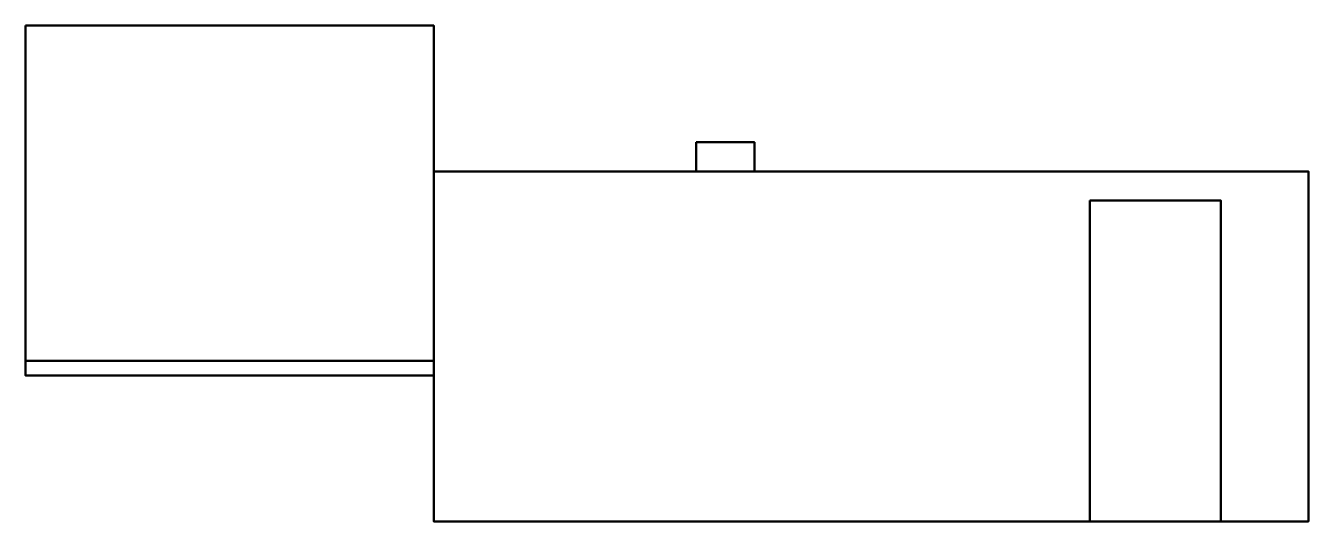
# Model space of a CAD drawing. Header units: inches. Extents: x -2.8 to 6, y 0 to 3.4.
import ezdxf

# ---------------------------------------------------------------- set-up
doc = ezdxf.new("R2010")
doc.units = ezdxf.units.IN
doc.header["$MEASUREMENT"] = 0
doc.layers.get('0').update_dxf_attribs({"lineweight": 0})

msp = doc.modelspace()

# ---------------------------------------------------------------- linework, layer by layer
at = {"color": 7, "linetype": 'Continuous', "lineweight": 50}
msp.add_line((-2.8, 1.1), (0, 1.1), dxfattribs=at)
at = {"color": 7, "linetype": 'Continuous', "lineweight": 50, "flags": 128}
for points in [[(-2.8, 3.4), (0, 3.4), (0, 1), (-2.8, 1)], [(1.8, 2.6), (2.2, 2.6), (2.2, 2.4), (1.8, 2.4)], [(0, 2.4), (6, 2.4), (6, 0), (0, 0)], [(4.5, 2.2), (5.4, 2.2), (5.4, 0), (4.5, 0)]]:
    msp.add_lwpolyline(points, close=True, dxfattribs=at)

doc.saveas('drawing.dxf')
